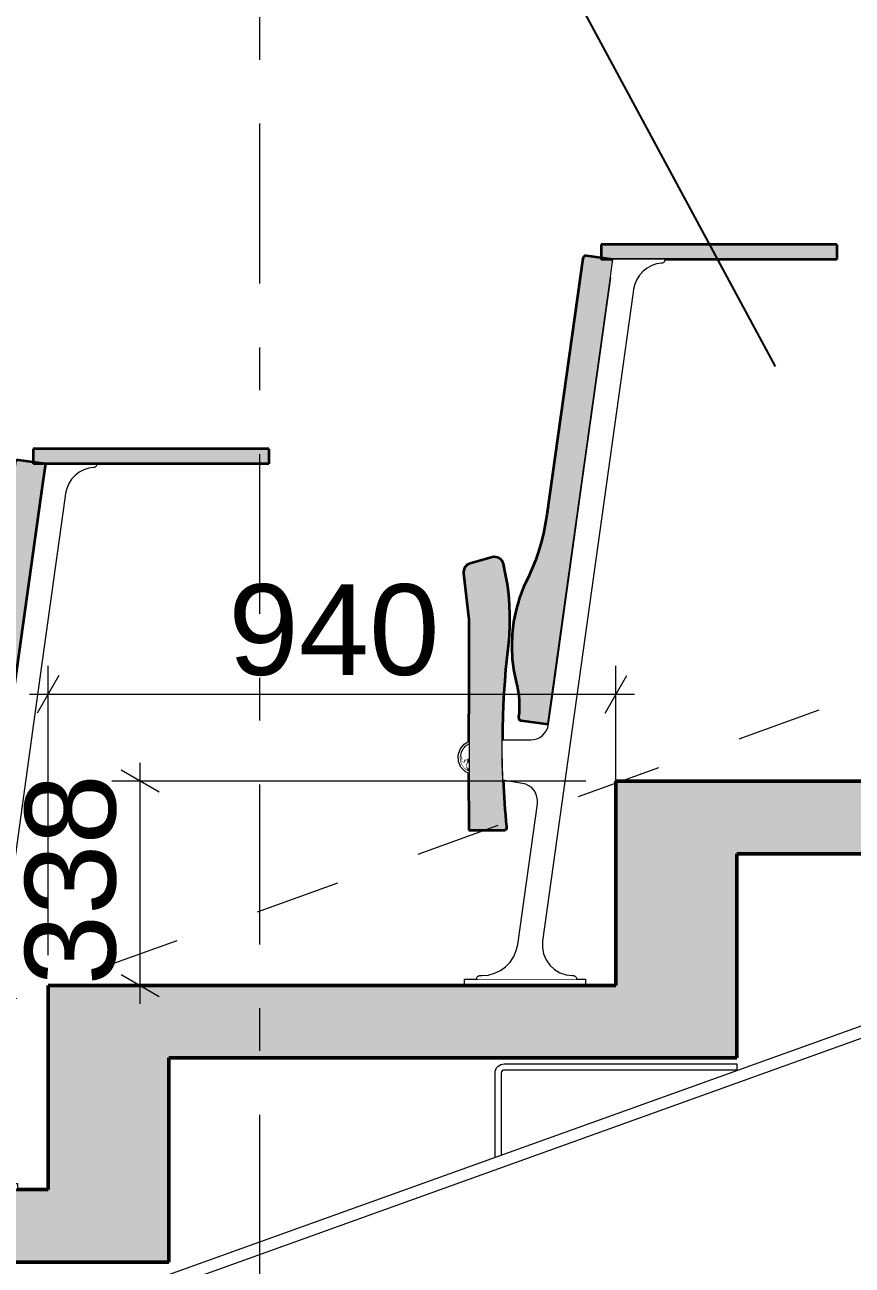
# Model space of a CAD drawing. Header units: millimetres. Extents: x -48147 to 1392261, y -496296 to 18123.
# Drawn here: x 1368039 to 1369408, y -490231 to -488178 of the extents above; entities that cross this region are included whole.
import ezdxf
from ezdxf.enums import TextEntityAlignment as Align

# ---------------------------------------------------------------- set-up
doc = ezdxf.new("R2010")
doc.units = ezdxf.units.MM
doc.header["$MEASUREMENT"] = 0
for name, pattern in [('Dashed', [2822.222233, 1411.111116, -1411.111116]), ('Double Dashed', [546.805537, 264.583325, -105.833328, 70.555556, -105.833328]), ('Wipeout_Contour', [1000, 0, -1000])]:
    doc.linetypes.add(name, pattern=pattern)
for name, color, linetype, lineweight in [('0_Pen_No__85', 8, 'Continuous', 20), ('2D Layer_Pen_No__1', 7, 'Continuous', 13), ('A-15-M_Beam_Pen_No__87', 8, 'Continuous', 20), ('A-35-M_FFE_Sanitary_Pen_No__1', 7, 'Continuous', 13), ('New_A-35-M_FFE_Fixed_Pen_No__1', 7, 'Continuous', 13), ('New_A-95-D_1_20_Pen_No__1', 7, 'Continuous', 13)]:
    doc.layers.add(name, color=color, linetype=linetype, lineweight=lineweight)
for name, color, linetype in [('New_A-15-MG_Structural_Grid_Phase_2', 7, 'Continuous'), ('New_A-20-M_Floor_Slab', 7, 'Continuous'), ('New_A-35-M_FFE_Fixed', 7, 'Continuous'), ('New_A-95-D_1_20', 7, 'Continuous')]:
    doc.layers.add(name, color=color, linetype=linetype)
for name, color, linetype, lineweight, true_color in [('New_A-15-MG_Structural_Grid_Phase_2_Pen_No__222', 7, 'Continuous', 13, 0x65af33), ('New_A-20-M_Floor_Slab_Pen_No__107', 7, 'Continuous', 15, 0xa6a6a6), ('New_A-20-M_Floor_Slab_Pen_No__27', 7, 'Continuous', 50, 0x2a2a2a), ('New_A-20-M_Floor_Slab_Pen_No__29', 7, 'Continuous', 50, 0x2a2a2a), ('New_A-20-M_Floor_Slab_Pen_No__81', 7, 'Continuous', 20, 0x6a6a6a), ('New_A-35-M_FFE_Fixed_Pen_No__104', 7, 'Continuous', 15, 0xa6a6a6), ('New_A-35-M_FFE_Fixed_Pen_No__44', 7, 'Continuous', 35, 0x444444)]:
    doc.layers.add(name, color=color, linetype=linetype, lineweight=lineweight, true_color=true_color)
doc.styles.add('GENERATED_STYLE_1', font='')
doc.styles.add('GENERATED_STYLE_2', font='')
doc.styles.get('GENERATED_STYLE_1').set_extended_font_data('Swis721 BT')
doc.styles.get('GENERATED_STYLE_2').set_extended_font_data('Arial')
doc.dimstyles.new('GENERATED_STYLE__1', dxfattribs={"dimtxt": 150, "dimasz": 47.5, "dimexe": 0.18, "dimexo": 50, "dimgap": 0.09, "dimtad": 1, "dimdec": 0, "dimzin": 0, "dimdsep": 46, "dimtxsty": 'GENERATED_STYLE_2', "dimblk": 'ARROWHEAD_2', "dimblk1": 'ARROWHEAD_2', "dimblk2": 'ARROWHEAD_2', "dimcen": 0.09, "dimclrd": 7, "dimclre": 7, "dimclrt": 7, "dimadec": 0, "dimazin": 0, "dimtfac": 1, "dimtdec": 4, "dimtmove": 2, "dimatfit": 3, "dimfxl": 1, "dimtolj": 1, "dimtzin": 0, "dimarcsym": 0})
doc.dimstyles.new('GENERATED_STYLE__3', dxfattribs={"dimtxt": 150, "dimasz": 47.5, "dimexe": 0.18, "dimexo": 50, "dimgap": 0.09, "dimtad": 1, "dimtih": 1, "dimtoh": 1, "dimdec": 0, "dimzin": 0, "dimdsep": 46, "dimtxsty": 'GENERATED_STYLE_2', "dimblk": 'ARROWHEAD_2', "dimblk1": 'ARROWHEAD_2', "dimblk2": 'ARROWHEAD_2', "dimcen": 0.09, "dimclrd": 7, "dimclre": 7, "dimclrt": 7, "dimadec": 0, "dimazin": 0, "dimtfac": 1, "dimtdec": 4, "dimtmove": 0, "dimatfit": 3, "dimfxl": 1, "dimtolj": 1, "dimtzin": 0, "dimarcsym": 0})
doc.dimstyles.new('GENERATED_STYLE__8', dxfattribs={"dimtxt": 0.18, "dimasz": 182.4, "dimexe": 0.18, "dimexo": 0.0625, "dimgap": 0.09, "dimtad": 0, "dimtih": 1, "dimtoh": 1, "dimdec": 4, "dimzin": 0, "dimdsep": 46, "dimcen": 0.09, "dimadec": 0, "dimazin": 0, "dimtfac": 1, "dimtdec": 4, "dimtmove": 0, "dimatfit": 3, "dimldrblk": 'ARROWHEAD_5', "dimfxl": 1, "dimtolj": 1, "dimtzin": 0, "dimarcsym": 0})

# ---------------------------------------------------------------- blocks, each defined once
blk = doc.blocks.new('Section Elem_9_1', base_point=(1317838.7, -491795.5))
at = {"layer": 'New_A-20-M_Floor_Slab_Pen_No__81', "linetype": 'Continuous', "lineweight": 0, "true_color": 0x353535}
blk.add_hatch(color=250, dxfattribs=at).paths.add_polyline_path([(1367137.2, -490106), (1367137.2, -490226), (1368277.2, -490226), (1368277.2, -490106)])
at = {"layer": 'New_A-20-M_Floor_Slab_Pen_No__29', "linetype": 'Continuous'}
for p, q in [((1367137.2, -490106), (1367137.2, -490226)), ((1368077.2, -490106), (1367137.2, -490106)), ((1368277.2, -490106), (1368277.2, -490226)), ((1368277.2, -490226), (1367337.2, -490226))]:
    blk.add_line(p, q, dxfattribs=at)
blk = doc.blocks.new('Section Elem_24_1', base_point=(1317838.7, -491795.5))
at = {"layer": 'New_A-20-M_Floor_Slab_Pen_No__107', "linetype": 'Continuous', "lineweight": 0, "true_color": 0x535353}
blk.add_hatch(color=251, dxfattribs=at).paths.add_polyline_path([(1368277.2, -489888), (1368077.2, -489888), (1368077.2, -490106), (1368277.2, -490106)])
at = {"layer": 'New_A-20-M_Floor_Slab_Pen_No__27', "linetype": 'Continuous'}
for p, q in [((1368077.2, -489888), (1368077.2, -490106)), ((1368277.2, -489888), (1368277.2, -490106))]:
    blk.add_line(p, q, dxfattribs=at)
blk = doc.blocks.new('Section Elem_25_1', base_point=(1317838.7, -491795.5))
at = {"layer": 'New_A-20-M_Floor_Slab_Pen_No__107', "linetype": 'Continuous', "lineweight": 0, "true_color": 0x535353}
blk.add_hatch(color=251, dxfattribs=at).paths.add_polyline_path([(1369217.2, -489550), (1369017.2, -489550), (1369017.2, -489768), (1369217.2, -489768)])
at = {"layer": 'New_A-20-M_Floor_Slab_Pen_No__27', "linetype": 'Continuous'}
for p, q in [((1369017.2, -489550), (1369017.2, -489768)), ((1369217.2, -489550), (1369217.2, -489768))]:
    blk.add_line(p, q, dxfattribs=at)
blk = doc.blocks.new('Section Elem_40_1', base_point=(1317838.7, -491795.5))
at = {"layer": 'New_A-35-M_FFE_Fixed_Pen_No__104', "linetype": 'Continuous'}
for points in [[(1369382.8, -488566.8), (1369382.8, -488541.8), (1368992.8, -488541.8), (1368992.8, -488566.8)], [(1368962.8, -488563.9), (1368962.6, -488564.9), (1368902.7, -488989.3), (1368900.2, -489004.7), (1368897.1, -489020), (1368893.3, -489035.1), (1368888.8, -489050), (1368883.8, -489064.8), (1368878.1, -489079.3), (1368871.8, -489093.5), (1368864.9, -489107.5), (1368857.6, -489126.7), (1368851.8, -489146.4), (1368847.8, -489166.5), (1368845.4, -489186.9), (1368844.6, -489207.4), (1368845.6, -489227.9), (1368848.2, -489248.2), (1368852.4, -489268.3), (1368854, -489275.1), (1368855.3, -489282), (1368856.2, -489289), (1368856.8, -489296), (1368857.1, -489303), (1368857.1, -489310), (1368856.7, -489317), (1368856, -489324), (1368856, -489325), (1368856.2, -489326), (1368856.5, -489326.9), (1368857, -489327.7), (1368857.7, -489328.4), (1368858.5, -489329), (1368859.3, -489329.4), (1368860.3, -489329.6), (1368904.9, -489335.8), (1369008.6, -488596.6), (1369012.8, -488566.8), (1368968.2, -488560.6), (1368967.2, -488560.6), (1368966.3, -488560.7), (1368965.3, -488561.1), (1368964.5, -488561.6), (1368963.8, -488562.2), (1368963.2, -488563)]]:
    blk.add_hatch(color=256, dxfattribs=at).paths.add_polyline_path(points)
at = {"layer": 'New_A-35-M_FFE_Fixed_Pen_No__44', "linetype": 'Continuous'}
for p, q in [((1368992.8, -488541.8), (1368992.8, -488566.8)), ((1369382.8, -488541.8), (1368992.8, -488541.8)), ((1369382.8, -488541.8), (1369382.8, -488566.8)), ((1369382.8, -488566.8), (1368992.8, -488566.8)), ((1368773.8, -489318.7), (1368773.2, -489318.7)), ((1368773.7, -489462.7), (1368773.2, -489462.7)), ((1368773.7, -489462.7), (1368773.7, -489511.2))]:
    blk.add_line(p, q, dxfattribs=at)
at = {"layer": 'New_A-35-M_FFE_Fixed_Pen_No__44', "linetype": 'Continuous', "flags": 128}
for points in [[(1369012.8, -488566.8), (1368968.2, -488560.6), (1368967.2, -488560.6), (1368966.3, -488560.7), (1368965.3, -488561.1), (1368964.5, -488561.6), (1368963.8, -488562.2), (1368963.2, -488563), (1368962.8, -488563.9), (1368962.6, -488564.9), (1368902.7, -488989.3), (1368900.2, -489004.7), (1368897.1, -489020), (1368893.3, -489035.1), (1368888.8, -489050), (1368883.8, -489064.8), (1368878.1, -489079.3), (1368871.8, -489093.5), (1368864.9, -489107.5), (1368857.6, -489126.7), (1368851.8, -489146.4), (1368847.8, -489166.5), (1368845.4, -489186.9), (1368844.6, -489207.4), (1368845.6, -489227.9), (1368848.2, -489248.2), (1368852.4, -489268.3), (1368854, -489275.1), (1368855.3, -489282), (1368856.2, -489289), (1368856.8, -489296), (1368857.1, -489303), (1368857.1, -489310), (1368856.7, -489317), (1368856, -489324), (1368856, -489325), (1368856.2, -489326), (1368856.5, -489326.9), (1368857, -489327.7), (1368857.7, -489328.4), (1368858.5, -489329), (1368859.3, -489329.4), (1368860.3, -489329.6), (1368904.9, -489335.8)], [(1369012.8, -488566.8), (1369008.6, -488596.6), (1368904.9, -489335.8)]]:
    blk.add_lwpolyline(points, dxfattribs=at)
at = {"color": 254, "linetype": 'Wipeout_Contour', "lineweight": 0, "ltscale": 63959495.1103314}
blk.add_wipeout([(1368758.5, -489390.7), (1368760.5, -489400.8), (1368766.2, -489409.4), (1368773.2, -489414), (1368773.2, -489408.6), (1368772.4, -489408.5), (1368770.6, -489407), (1368769.7, -489404.9), (1368769.9, -489402.6), (1368771.2, -489400.7), (1368773.2, -489399.6), (1368773.2, -489399.6), (1368773.2, -489392.4), (1368773, -489392.7), (1368771.9, -489393.6), (1368770.6, -489394.2), (1368769.2, -489394.6), (1368767.8, -489394.7), (1368766.4, -489394.5), (1368765.8, -489398.7), (1368760.3, -489395.7), (1368763.5, -489392.9), (1368762.8, -489392.2), (1368762.2, -489391.5), (1368761.8, -489390.6), (1368761.4, -489389.7), (1368761.2, -489388.8), (1368761.1, -489387.8), (1368761.2, -489386.8), (1368761.4, -489385.9), (1368761.9, -489383.8), (1368762.6, -489381.8), (1368763.4, -489379.9), (1368764.5, -489378.1), (1368765.6, -489376.4), (1368767, -489374.7), (1368768.4, -489373.2), (1368770, -489371.9), (1368771.5, -489370.8), (1368773, -489369.9), (1368773.2, -489369.8), (1368773.2, -489367.5), (1368766.2, -489372.1), (1368760.5, -489380.7)], dxfattribs=at).dxf.layer = 'New_A-35-M_FFE_Fixed'
at = {"color": 254, "linetype": 'Wipeout_Contour', "lineweight": 0, "ltscale": 5815377.876777332}
blk.add_wipeout([(1368766.7, -489757.8), (1368766.7, -489767.8), (1368966.7, -489767.8), (1368966.7, -489757.8)], dxfattribs=at).dxf.layer = 'New_A-35-M_FFE_Fixed'
at = {"layer": 'New_A-35-M_FFE_Fixed_Pen_No__104', "linetype": 'Continuous'}
blk.add_hatch(color=256, dxfattribs=at).paths.add_polyline_path([(1368835.8, -489508.8), (1368836.3, -489507.8), (1368836.5, -489506.8), (1368836.5, -489505.8), (1368835.6, -489496.1), (1368834.7, -489486.4), (1368833.9, -489476.7), (1368833.2, -489467), (1368832.6, -489457.3), (1368832, -489447.6), (1368831.5, -489437.9), (1368831, -489428.2), (1368830.8, -489423.5), (1368830.6, -489418.8), (1368830.5, -489414.1), (1368830.3, -489409.5), (1368830.2, -489404.8), (1368830.1, -489400.1), (1368830, -489395.4), (1368829.9, -489390.7), (1368829.9, -489387.1), (1368829.8, -489383.5), (1368829.8, -489379.9), (1368829.7, -489376.2), (1368829.7, -489372.6), (1368829.7, -489369), (1368829.7, -489365.4), (1368829.7, -489361.7), (1368830, -489342.3), (1368830.5, -489322.8), (1368831.2, -489303.3), (1368832.3, -489283.9), (1368833.6, -489264.5), (1368835.1, -489245.1), (1368837, -489225.7), (1368839.1, -489206.3), (1368840.7, -489189.3), (1368841.6, -489172.2), (1368841.7, -489155.1), (1368841, -489138.1), (1368839.6, -489121), (1368837.5, -489104), (1368834.6, -489087.2), (1368831, -489070.5), (1368830, -489067.6), (1368828.5, -489065), (1368826.5, -489062.8), (1368824, -489061), (1368821.3, -489059.8), (1368818.3, -489059.1), (1368815.3, -489059), (1368812.4, -489059.5), (1368775.8, -489069.9), (1368773.2, -489070.8), (1368770.9, -489072.2), (1368768.9, -489074), (1368767.2, -489076.1), (1368766, -489078.5), (1368765.2, -489081.1), (1368764.8, -489083.8), (1368765, -489086.5), (1368773.8, -489162.4), (1368773.8, -489318.7), (1368773.2, -489318.7), (1368773.2, -489450.7), (1368773.2, -489462.7), (1368773.7, -489462.7), (1368773.7, -489511.2), (1368779.7, -489511.2), (1368791.7, -489511.2), (1368831.5, -489511.2), (1368832.6, -489511.1), (1368833.6, -489510.8), (1368834.5, -489510.3), (1368835.2, -489509.6)])
at = {"layer": 'New_A-35-M_FFE_Fixed_Pen_No__1', "linetype": 'Continuous'}
for p, q in [((1368760.5, -489380.7), (1368766.2, -489372.1)), ((1368764.5, -489378.1), (1368765.6, -489376.4)), ((1368765.6, -489376.4), (1368767, -489374.7)), ((1368766.2, -489372.1), (1368773.2, -489367.5)), ((1368767, -489374.7), (1368768.4, -489373.2)), ((1368768.4, -489373.2), (1368770, -489371.9)), ((1368770, -489371.9), (1368771.5, -489370.8)), ((1368771.5, -489370.8), (1368773, -489369.9)), ((1368773, -489369.9), (1368773.2, -489369.8)), ((1368758.5, -489390.7), (1368760.5, -489380.7)), ((1368760.5, -489400.8), (1368758.5, -489390.7)), ((1368760.3, -489395.7), (1368763.5, -489392.9)), ((1368765.8, -489398.7), (1368760.3, -489395.7)), ((1368761.1, -489387.8), (1368761.2, -489386.8)), ((1368761.2, -489388.8), (1368761.1, -489387.8)), ((1368761.2, -489386.8), (1368761.4, -489385.9)), ((1368761.4, -489389.7), (1368761.2, -489388.8)), ((1368761.4, -489385.9), (1368761.9, -489383.8)), ((1368761.8, -489390.6), (1368761.4, -489389.7)), ((1368762.2, -489391.5), (1368761.8, -489390.6)), ((1368761.9, -489383.8), (1368762.6, -489381.8)), ((1368762.8, -489392.2), (1368762.2, -489391.5)), ((1368762.6, -489381.8), (1368763.4, -489379.9)), ((1368763.5, -489392.9), (1368762.8, -489392.2)), ((1368763.4, -489379.9), (1368764.5, -489378.1)), ((1368766.4, -489394.5), (1368765.8, -489398.7)), ((1368767.8, -489394.7), (1368766.4, -489394.5)), ((1368769.2, -489394.6), (1368767.8, -489394.7)), ((1368770.6, -489394.2), (1368769.2, -489394.6)), ((1368771.9, -489393.6), (1368770.6, -489394.2)), ((1368773, -489392.7), (1368771.9, -489393.6)), ((1368773.2, -489392.4), (1368773, -489392.7)), ((1368766.2, -489409.4), (1368760.5, -489400.8)), ((1368773.2, -489414), (1368766.2, -489409.4)), ((1368769.9, -489402.6), (1368769.7, -489404.9)), ((1368769.7, -489404.9), (1368770.6, -489407)), ((1368771.2, -489400.7), (1368769.9, -489402.6)), ((1368770.6, -489407), (1368772.4, -489408.5)), ((1368773.2, -489399.6), (1368771.2, -489400.7)), ((1368772.4, -489408.5), (1368773.2, -489408.6)), ((1368766.7, -489757.8), (1368966.7, -489757.8)), ((1368766.7, -489767.8), (1368766.7, -489757.8)), ((1368966.7, -489757.8), (1368966.7, -489767.8)), ((1368966.7, -489767.8), (1368766.7, -489767.8))]:
    blk.add_line(p, q, dxfattribs=at)
at = {"layer": 'New_A-35-M_FFE_Fixed_Pen_No__44', "linetype": 'Continuous', "flags": 128}
for points in [[(1368773.7, -489511.2), (1368779.7, -489511.2), (1368791.7, -489511.2), (1368831.5, -489511.2), (1368832.6, -489511.1), (1368833.6, -489510.8), (1368834.5, -489510.3), (1368835.2, -489509.6), (1368835.8, -489508.8), (1368836.3, -489507.8), (1368836.5, -489506.8), (1368836.5, -489505.8), (1368835.6, -489496.1), (1368834.7, -489486.4), (1368833.9, -489476.7), (1368833.2, -489467), (1368832.6, -489457.3), (1368832, -489447.6), (1368831.5, -489437.9), (1368831, -489428.2), (1368830.8, -489423.5), (1368830.6, -489418.8), (1368830.5, -489414.1), (1368830.3, -489409.5), (1368830.2, -489404.8), (1368830.1, -489400.1), (1368830, -489395.4), (1368829.9, -489390.7), (1368829.9, -489387.1), (1368829.8, -489383.5), (1368829.8, -489379.9), (1368829.7, -489376.2), (1368829.7, -489372.6), (1368829.7, -489369), (1368829.7, -489365.4), (1368829.7, -489361.7), (1368830, -489342.3), (1368830.5, -489322.8), (1368831.2, -489303.3), (1368832.3, -489283.9), (1368833.6, -489264.5), (1368835.1, -489245.1), (1368837, -489225.7), (1368839.1, -489206.3), (1368840.7, -489189.3), (1368841.6, -489172.2), (1368841.7, -489155.1), (1368841, -489138.1), (1368839.6, -489121), (1368837.5, -489104), (1368834.6, -489087.2), (1368831, -489070.5), (1368830, -489067.6), (1368828.5, -489065), (1368826.5, -489062.8), (1368824, -489061), (1368821.3, -489059.8), (1368818.3, -489059.1), (1368815.3, -489059), (1368812.4, -489059.5), (1368775.8, -489069.9), (1368773.2, -489070.8), (1368770.9, -489072.2), (1368768.9, -489074), (1368767.2, -489076.1), (1368766, -489078.5), (1368765.2, -489081.1), (1368764.8, -489083.8), (1368765, -489086.5), (1368773.8, -489162.4), (1368773.8, -489318.7)], [(1368773.2, -489318.7), (1368773.2, -489450.7), (1368773.2, -489462.7)]]:
    blk.add_lwpolyline(points, dxfattribs=at)
blk = doc.blocks.new('Section Elem_41_1', base_point=(1317838.7, -491795.5))
at = {"color": 254, "linetype": 'Wipeout_Contour', "lineweight": 0, "ltscale": 139560038.9946594}
blk.add_wipeout([(1368786.7, -489757.8), (1368951.7, -489757.8), (1368951.7, -489756.8), (1368951.7, -489755.8), (1368951.4, -489754.9), (1368950.9, -489754), (1368950.3, -489753.2), (1368949.5, -489752.6), (1368948.7, -489752.1), (1368947.7, -489751.9), (1368946.7, -489751.8), (1368945.2, -489751.8), (1368934.6, -489750.6), (1368924.5, -489747.3), (1368915.3, -489741.8), (1368907.5, -489734.6), (1368901.4, -489725.8), (1368897.3, -489716), (1368895.4, -489705.5), (1368895.7, -489694.9), (1369046.3, -488615.9), (1369048.2, -488607.6), (1369051.5, -488599.6), (1369056.2, -488592.4), (1369062, -488586), (1369068.8, -488580.8), (1369076.4, -488576.8), (1369084.5, -488574.1), (1369093.1, -488572.9), (1369094, -488572.8), (1369094.9, -488572.5), (1369095.7, -488572), (1369096.4, -488571.4), (1369097, -488570.6), (1369097.4, -488569.8), (1369097.7, -488568.9), (1369097.8, -488567.9), (1369097.8, -488566.8), (1369012.8, -488566.8), (1368905.4, -489335.9), (1368904.2, -489341.1), (1368902.1, -489346), (1368899.1, -489350.5), (1368895.4, -489354.4), (1368891.1, -489357.5), (1368886.2, -489359.8), (1368881, -489361.3), (1368875.7, -489361.7), (1368829.7, -489361.7), (1368829.7, -489365.4), (1368829.7, -489369), (1368829.7, -489372.6), (1368829.7, -489376.2), (1368829.8, -489379.9), (1368829.8, -489383.5), (1368829.9, -489387.1), (1368829.9, -489390.7), (1368830, -489395.4), (1368830.1, -489400.1), (1368830.2, -489404.8), (1368830.3, -489409.5), (1368830.5, -489414.1), (1368830.6, -489418.8), (1368830.8, -489423.5), (1368831, -489428.2), (1368831, -489428.4), (1368832.5, -489428.7), (1368842.5, -489430.4), (1368852.5, -489432), (1368862.5, -489433.7), (1368868.1, -489435.2), (1368873.2, -489437.8), (1368877.8, -489441.3), (1368881.6, -489445.6), (1368884.5, -489450.5), (1368886.4, -489455.9), (1368887.3, -489461.6), (1368887.1, -489467.4), (1368854.6, -489700.1), (1368852.2, -489710.5), (1368847.9, -489720.4), (1368842, -489729.3), (1368834.5, -489737), (1368825.8, -489743.3), (1368816.2, -489748), (1368805.8, -489750.8), (1368795.2, -489751.8), (1368791.7, -489751.8), (1368790.8, -489751.9), (1368789.8, -489752.1), (1368789, -489752.6), (1368788.2, -489753.2), (1368787.6, -489754), (1368787.1, -489754.9), (1368786.8, -489755.8), (1368786.7, -489756.8)], dxfattribs=at).dxf.layer = 'New_A-35-M_FFE_Fixed'
at = {"color": 254, "linetype": 'Wipeout_Contour', "lineweight": 0, "ltscale": 21804349.40261863}
blk.add_wipeout([(1368759.3, -489377), (1368756.1, -489386.9), (1368756.6, -489397.3), (1368760.7, -489406.8), (1368767.9, -489414.3), (1368773.2, -489416.8), (1368773.2, -489414), (1368766.2, -489409.4), (1368760.5, -489400.8), (1368758.5, -489390.7), (1368760.5, -489380.7), (1368766.2, -489372.1), (1368773.2, -489367.5), (1368773.2, -489364.4), (1368765.7, -489368.9)], dxfattribs=at).dxf.layer = 'New_A-35-M_FFE_Fixed'
at = {"layer": 'New_A-35-M_FFE_Fixed_Pen_No__1', "linetype": 'Continuous'}
for p, q in [((1369084.5, -488574.1), (1369076.4, -488576.8)), ((1369093.1, -488572.9), (1369084.5, -488574.1)), ((1369094, -488572.8), (1369093.1, -488572.9)), ((1369094.9, -488572.5), (1369094, -488572.8)), ((1369095.7, -488572), (1369094.9, -488572.5)), ((1369096.4, -488571.4), (1369095.7, -488572)), ((1369097, -488570.6), (1369096.4, -488571.4)), ((1369097.4, -488569.8), (1369097, -488570.6)), ((1369097.7, -488568.9), (1369097.4, -488569.8)), ((1369097.8, -488567.9), (1369097.7, -488568.9)), ((1369097.8, -488566.8), (1369097.8, -488567.9)), ((1368985.4, -488762.7), (1369008.6, -488596.6)), ((1369056.2, -488592.4), (1369051.5, -488599.6)), ((1369062, -488586), (1369056.2, -488592.4)), ((1369068.8, -488580.8), (1369062, -488586)), ((1369076.4, -488576.8), (1369068.8, -488580.8)), ((1369046.3, -488615.9), (1369045.1, -488624.4)), ((1369048.2, -488607.6), (1369046.3, -488615.9)), ((1369051.5, -488599.6), (1369048.2, -488607.6)), ((1369045.1, -488624.4), (1368997.7, -488964.4)), ((1368958, -488958.8), (1368985.4, -488762.7)), ((1368997.7, -488964.4), (1368895.7, -489694.9)), ((1368911.9, -489289.8), (1368958, -488958.8)), ((1368905.4, -489335.9), (1368911.9, -489289.8)), ((1368891.1, -489357.5), (1368895.4, -489354.4)), ((1368895.4, -489354.4), (1368899.1, -489350.5)), ((1368899.1, -489350.5), (1368902.1, -489346)), ((1368902.1, -489346), (1368904.2, -489341.1)), ((1368904.2, -489341.1), (1368905.4, -489335.9)), ((1368829.7, -489361.7), (1368875.7, -489361.7)), ((1368875.7, -489361.7), (1368881, -489361.3)), ((1368881, -489361.3), (1368886.2, -489359.8)), ((1368886.2, -489359.8), (1368891.1, -489357.5)), ((1368832.5, -489428.7), (1368831, -489428.4)), ((1368842.5, -489430.4), (1368832.5, -489428.7)), ((1368852.5, -489432), (1368842.5, -489430.4)), ((1368862.5, -489433.7), (1368852.5, -489432)), ((1368868.1, -489435.2), (1368862.5, -489433.7)), ((1368873.2, -489437.8), (1368868.1, -489435.2)), ((1368877.8, -489441.3), (1368873.2, -489437.8)), ((1368881.6, -489445.6), (1368877.8, -489441.3)), ((1368884.5, -489450.5), (1368881.6, -489445.6)), ((1368886.4, -489455.9), (1368884.5, -489450.5)), ((1368887.3, -489461.6), (1368886.4, -489455.9)), ((1368854.6, -489700.1), (1368887.1, -489467.4)), ((1368887.1, -489467.4), (1368887.3, -489461.6)), ((1368852.2, -489710.5), (1368854.6, -489700.1)), ((1368895.7, -489694.9), (1368895.4, -489705.5)), ((1368842, -489729.3), (1368847.9, -489720.4)), ((1368847.9, -489720.4), (1368852.2, -489710.5)), ((1368895.4, -489705.5), (1368897.3, -489716)), ((1368897.3, -489716), (1368901.4, -489725.8)), ((1368816.2, -489748), (1368825.8, -489743.3)), ((1368825.8, -489743.3), (1368834.5, -489737)), ((1368834.5, -489737), (1368842, -489729.3)), ((1368901.4, -489725.8), (1368907.5, -489734.6)), ((1368907.5, -489734.6), (1368915.3, -489741.8)), ((1368915.3, -489741.8), (1368924.5, -489747.3)), ((1368786.7, -489756.8), (1368786.8, -489755.8)), ((1368786.7, -489757.8), (1368786.7, -489756.8)), ((1368786.8, -489755.8), (1368787.1, -489754.9)), ((1368787.1, -489754.9), (1368787.6, -489754)), ((1368787.6, -489754), (1368788.2, -489753.2)), ((1368788.2, -489753.2), (1368789, -489752.6)), ((1368789, -489752.6), (1368789.8, -489752.1)), ((1368789.8, -489752.1), (1368790.8, -489751.9)), ((1368790.8, -489751.9), (1368791.7, -489751.8)), ((1368791.7, -489751.8), (1368795.2, -489751.8)), ((1368795.2, -489751.8), (1368805.8, -489750.8)), ((1368805.8, -489750.8), (1368816.2, -489748)), ((1368924.5, -489747.3), (1368934.6, -489750.6)), ((1368934.6, -489750.6), (1368945.2, -489751.8)), ((1368945.2, -489751.8), (1368946.7, -489751.8)), ((1368946.7, -489751.8), (1368947.7, -489751.9)), ((1368947.7, -489751.9), (1368948.7, -489752.1)), ((1368948.7, -489752.1), (1368949.5, -489752.6)), ((1368949.5, -489752.6), (1368950.3, -489753.2)), ((1368950.3, -489753.2), (1368950.9, -489754)), ((1368950.9, -489754), (1368951.4, -489754.9)), ((1368951.4, -489754.9), (1368951.7, -489755.8)), ((1368951.7, -489755.8), (1368951.7, -489756.8)), ((1368951.7, -489756.8), (1368951.7, -489757.8))]:
    blk.add_line(p, q, dxfattribs=at)
at = {"color": 254, "linetype": 'Wipeout_Contour', "lineweight": 0, "ltscale": 42155060.53855792}
blk.add_wipeout([(1368763.5, -489392.9), (1368760.3, -489395.7), (1368765.8, -489398.7), (1368766.4, -489394.5), (1368767.8, -489394.7), (1368769.2, -489394.6), (1368770.6, -489394.2), (1368771.9, -489393.6), (1368773, -489392.7), (1368773.2, -489392.4), (1368773.2, -489369.8), (1368773, -489369.9), (1368771.5, -489370.8), (1368770, -489371.9), (1368768.4, -489373.2), (1368767, -489374.7), (1368765.6, -489376.4), (1368764.5, -489378.1), (1368763.4, -489379.9), (1368762.6, -489381.8), (1368761.9, -489383.8), (1368761.4, -489385.9), (1368761.2, -489386.8), (1368761.1, -489387.8), (1368761.2, -489388.8), (1368761.4, -489389.7), (1368761.8, -489390.6), (1368762.2, -489391.5), (1368762.8, -489392.2)], dxfattribs=at).dxf.layer = 'New_A-35-M_FFE_Fixed'
at = {"layer": 'New_A-35-M_FFE_Fixed_Pen_No__1', "linetype": 'Continuous'}
for p, q in [((1368759.3, -489377), (1368765.7, -489368.9)), ((1368765.7, -489368.9), (1368773.2, -489364.4)), ((1368756.1, -489386.9), (1368759.3, -489377)), ((1368756.6, -489397.3), (1368756.1, -489386.9))]:
    blk.add_line(p, q, dxfattribs=at)
at = {"color": 254, "linetype": 'Wipeout_Contour', "lineweight": 0, "ltscale": 11629072.4479671}
blk.add_wipeout([(1368769.7, -489404.9), (1368770.6, -489407), (1368772.4, -489408.5), (1368773.2, -489408.6), (1368773.2, -489399.6), (1368773.2, -489399.6), (1368771.2, -489400.7), (1368769.9, -489402.6)], dxfattribs=at).dxf.layer = 'New_A-35-M_FFE_Fixed'
at = {"layer": 'New_A-35-M_FFE_Fixed_Pen_No__1', "linetype": 'Continuous'}
for p, q in [((1368760.7, -489406.8), (1368756.6, -489397.3)), ((1368767.9, -489414.3), (1368760.7, -489406.8)), ((1368773.2, -489416.8), (1368767.9, -489414.3))]:
    blk.add_line(p, q, dxfattribs=at)
blk = doc.blocks.new('Section Elem_42_1', base_point=(1317838.7, -491795.5))
at = {"layer": 'New_A-35-M_FFE_Fixed_Pen_No__44', "linetype": 'Continuous'}
for p, q in [((1368442.8, -488879.8), (1368052.8, -488879.8)), ((1368442.8, -488879.8), (1368442.8, -488904.8)), ((1367833.8, -489656.7), (1367833.2, -489656.7)), ((1367833.7, -489800.7), (1367833.2, -489800.7)), ((1367833.7, -489800.7), (1367833.7, -489849.2))]:
    blk.add_line(p, q, dxfattribs=at)
at = {"color": 254, "linetype": 'Wipeout_Contour', "lineweight": 0, "ltscale": 63925562.61035772}
blk.add_wipeout([(1367820.5, -489718.7), (1367818.5, -489728.7), (1367820.5, -489738.8), (1367826.2, -489747.4), (1367833.2, -489752), (1367833.2, -489746.6), (1367832.4, -489746.5), (1367830.6, -489745), (1367829.7, -489742.9), (1367829.9, -489740.6), (1367831.2, -489738.7), (1367833.2, -489737.6), (1367833.2, -489737.6), (1367833.2, -489730.4), (1367833, -489730.7), (1367831.9, -489731.6), (1367830.6, -489732.2), (1367829.2, -489732.6), (1367827.8, -489732.7), (1367826.4, -489732.5), (1367825.8, -489736.7), (1367820.3, -489733.7), (1367823.5, -489730.9), (1367822.8, -489730.2), (1367822.2, -489729.5), (1367821.8, -489728.6), (1367821.4, -489727.7), (1367821.2, -489726.8), (1367821.1, -489725.8), (1367821.2, -489724.8), (1367821.4, -489723.9), (1367821.9, -489721.8), (1367822.6, -489719.8), (1367823.4, -489717.9), (1367824.5, -489716.1), (1367825.6, -489714.4), (1367827, -489712.7), (1367828.4, -489711.2), (1367830, -489709.9), (1367831.5, -489708.8), (1367833, -489707.9), (1367833.2, -489707.8), (1367833.2, -489705.5), (1367826.2, -489710.1)], dxfattribs=at).dxf.layer = 'New_A-35-M_FFE_Fixed'
at = {"color": 254, "linetype": 'Wipeout_Contour', "lineweight": 0, "ltscale": 5812293.658866176}
blk.add_wipeout([(1368026.7, -490095.8), (1367826.7, -490095.8), (1367826.7, -490105.8), (1368026.7, -490105.8)], dxfattribs=at).dxf.layer = 'New_A-35-M_FFE_Fixed'
at = {"layer": 'New_A-35-M_FFE_Fixed_Pen_No__1', "linetype": 'Continuous'}
blk.add_line((1367826.7, -490105.8), (1367826.7, -490095.8), dxfattribs=at)
at = {"color": 254, "linetype": 'Wipeout_Contour', "lineweight": 0, "ltscale": 139486001.8438985}
blk.add_wipeout([(1367846.7, -490094.8), (1367846.7, -490095.8), (1368011.7, -490095.8), (1368011.7, -490094.8), (1368011.7, -490093.8), (1368011.4, -490092.9), (1368010.9, -490092), (1368010.3, -490091.2), (1368009.5, -490090.6), (1368008.7, -490090.1), (1368007.7, -490089.9), (1368006.7, -490089.8), (1368005.2, -490089.8), (1367994.6, -490088.6), (1367984.5, -490085.3), (1367975.3, -490079.8), (1367967.5, -490072.6), (1367961.4, -490063.8), (1367957.3, -490054), (1367955.4, -490043.5), (1367955.7, -490032.9), (1368106.3, -488953.9), (1368108.2, -488945.6), (1368111.5, -488937.6), (1368116.2, -488930.4), (1368122, -488924), (1368128.8, -488918.8), (1368136.4, -488914.8), (1368144.5, -488912.1), (1368153.1, -488910.9), (1368154, -488910.8), (1368154.9, -488910.5), (1368155.7, -488910), (1368156.4, -488909.4), (1368157, -488908.6), (1368157.4, -488907.8), (1368157.7, -488906.9), (1368157.8, -488905.9), (1368157.8, -488904.8), (1368072.8, -488904.8), (1367965.4, -489673.9), (1367964.2, -489679.1), (1367962.1, -489684), (1367959.1, -489688.5), (1367955.4, -489692.4), (1367951.1, -489695.5), (1367946.2, -489697.8), (1367941, -489699.3), (1367935.7, -489699.7), (1367889.7, -489699.7), (1367889.7, -489703.4), (1367889.7, -489707), (1367889.7, -489710.6), (1367889.7, -489714.2), (1367889.8, -489717.9), (1367889.8, -489721.5), (1367889.9, -489725.1), (1367889.9, -489728.7), (1367890, -489733.4), (1367890.1, -489738.1), (1367890.2, -489742.8), (1367890.3, -489747.5), (1367890.5, -489752.1), (1367890.6, -489756.8), (1367890.8, -489761.5), (1367891, -489766.2), (1367891, -489766.4), (1367892.5, -489766.7), (1367902.5, -489768.4), (1367912.5, -489770), (1367922.5, -489771.7), (1367928.1, -489773.2), (1367933.2, -489775.8), (1367937.8, -489779.3), (1367941.6, -489783.6), (1367944.5, -489788.5), (1367946.4, -489793.9), (1367947.3, -489799.6), (1367947.1, -489805.4), (1367914.6, -490038.1), (1367912.2, -490048.5), (1367907.9, -490058.4), (1367902, -490067.3), (1367894.5, -490075), (1367885.8, -490081.3), (1367876.2, -490086), (1367865.8, -490088.8), (1367855.2, -490089.8), (1367851.7, -490089.8), (1367850.8, -490089.9), (1367849.8, -490090.1), (1367849, -490090.6), (1367848.2, -490091.2), (1367847.6, -490092), (1367847.1, -490092.9), (1367846.8, -490093.8)], dxfattribs=at).dxf.layer = 'New_A-35-M_FFE_Fixed'
at = {"color": 254, "linetype": 'Wipeout_Contour', "lineweight": 0, "ltscale": 21792781.51805394}
blk.add_wipeout([(1367819.3, -489715), (1367816.1, -489724.9), (1367816.6, -489735.3), (1367820.7, -489744.8), (1367827.9, -489752.3), (1367833.2, -489754.8), (1367833.2, -489752), (1367826.2, -489747.4), (1367820.5, -489738.8), (1367818.5, -489728.7), (1367820.5, -489718.7), (1367826.2, -489710.1), (1367833.2, -489705.5), (1367833.2, -489702.4), (1367825.7, -489706.9)], dxfattribs=at).dxf.layer = 'New_A-35-M_FFE_Fixed'
at = {"layer": 'New_A-35-M_FFE_Fixed_Pen_No__104', "linetype": 'Continuous'}
for points in [[(1368442.8, -488904.8), (1368442.8, -488879.8), (1368052.8, -488879.8), (1368052.8, -488904.8)], [(1368022.8, -488901.9), (1368022.6, -488902.9), (1367962.7, -489327.3), (1367960.2, -489342.7), (1367957.1, -489358), (1367953.3, -489373.1), (1367948.8, -489388), (1367943.8, -489402.8), (1367938.1, -489417.3), (1367931.8, -489431.5), (1367924.9, -489445.5), (1367917.6, -489464.7), (1367911.8, -489484.4), (1367907.8, -489504.5), (1367905.4, -489524.9), (1367904.6, -489545.4), (1367905.6, -489565.9), (1367908.2, -489586.2), (1367912.4, -489606.3), (1367914, -489613.1), (1367915.3, -489620), (1367916.2, -489627), (1367916.8, -489634), (1367917.1, -489641), (1367917.1, -489648), (1367916.7, -489655), (1367916, -489662), (1367916, -489663), (1367916.2, -489664), (1367916.5, -489664.9), (1367917, -489665.7), (1367917.7, -489666.4), (1367918.5, -489667), (1367919.3, -489667.4), (1367920.3, -489667.6), (1367964.9, -489673.8), (1368068.6, -488934.6), (1368072.8, -488904.8), (1368028.2, -488898.6), (1368027.2, -488898.6), (1368026.3, -488898.7), (1368025.3, -488899.1), (1368024.5, -488899.6), (1368023.8, -488900.2), (1368023.2, -488901)]]:
    blk.add_hatch(color=256, dxfattribs=at).paths.add_polyline_path(points)
at = {"layer": 'New_A-35-M_FFE_Fixed_Pen_No__1', "linetype": 'Continuous'}
for p, q in [((1368122, -488924), (1368116.2, -488930.4)), ((1368128.8, -488918.8), (1368122, -488924)), ((1368136.4, -488914.8), (1368128.8, -488918.8)), ((1368144.5, -488912.1), (1368136.4, -488914.8)), ((1368153.1, -488910.9), (1368144.5, -488912.1)), ((1368154, -488910.8), (1368153.1, -488910.9)), ((1368154.9, -488910.5), (1368154, -488910.8)), ((1368155.7, -488910), (1368154.9, -488910.5)), ((1368156.4, -488909.4), (1368155.7, -488910)), ((1368157, -488908.6), (1368156.4, -488909.4)), ((1368157.4, -488907.8), (1368157, -488908.6)), ((1368157.7, -488906.9), (1368157.4, -488907.8)), ((1368157.8, -488905.9), (1368157.7, -488906.9)), ((1368157.8, -488904.8), (1368157.8, -488905.9)), ((1368045.4, -489100.7), (1368068.6, -488934.6)), ((1368108.2, -488945.6), (1368106.3, -488953.9)), ((1368111.5, -488937.6), (1368108.2, -488945.6)), ((1368116.2, -488930.4), (1368111.5, -488937.6)), ((1368105.1, -488962.4), (1368057.7, -489302.4)), ((1368106.3, -488953.9), (1368105.1, -488962.4)), ((1368018, -489296.8), (1368045.4, -489100.7)), ((1368057.7, -489302.4), (1367955.7, -490032.9)), ((1367971.9, -489627.8), (1368018, -489296.8)), ((1367965.4, -489673.9), (1367971.9, -489627.8)), ((1367959.1, -489688.5), (1367962.1, -489684)), ((1367962.1, -489684), (1367964.2, -489679.1)), ((1367964.2, -489679.1), (1367965.4, -489673.9)), ((1367889.7, -489699.7), (1367935.7, -489699.7)), ((1367935.7, -489699.7), (1367941, -489699.3)), ((1367941, -489699.3), (1367946.2, -489697.8)), ((1367946.2, -489697.8), (1367951.1, -489695.5)), ((1367951.1, -489695.5), (1367955.4, -489692.4)), ((1367955.4, -489692.4), (1367959.1, -489688.5)), ((1367892.5, -489766.7), (1367891, -489766.4)), ((1367902.5, -489768.4), (1367892.5, -489766.7)), ((1367912.5, -489770), (1367902.5, -489768.4)), ((1367922.5, -489771.7), (1367912.5, -489770)), ((1367928.1, -489773.2), (1367922.5, -489771.7)), ((1367933.2, -489775.8), (1367928.1, -489773.2)), ((1367937.8, -489779.3), (1367933.2, -489775.8)), ((1367941.6, -489783.6), (1367937.8, -489779.3)), ((1367944.5, -489788.5), (1367941.6, -489783.6)), ((1367914.6, -490038.1), (1367947.1, -489805.4)), ((1367946.4, -489793.9), (1367944.5, -489788.5)), ((1367947.3, -489799.6), (1367946.4, -489793.9)), ((1367947.1, -489805.4), (1367947.3, -489799.6)), ((1367955.7, -490032.9), (1367955.4, -490043.5)), ((1367907.9, -490058.4), (1367912.2, -490048.5)), ((1367912.2, -490048.5), (1367914.6, -490038.1)), ((1367955.4, -490043.5), (1367957.3, -490054)), ((1367957.3, -490054), (1367961.4, -490063.8)), ((1367894.5, -490075), (1367902, -490067.3)), ((1367902, -490067.3), (1367907.9, -490058.4)), ((1367961.4, -490063.8), (1367967.5, -490072.6)), ((1367967.5, -490072.6), (1367975.3, -490079.8)), ((1367846.7, -490094.8), (1367846.8, -490093.8)), ((1367846.7, -490095.8), (1367846.7, -490094.8)), ((1367846.8, -490093.8), (1367847.1, -490092.9)), ((1367847.1, -490092.9), (1367847.6, -490092)), ((1367847.6, -490092), (1367848.2, -490091.2)), ((1367848.2, -490091.2), (1367849, -490090.6)), ((1367849, -490090.6), (1367849.8, -490090.1)), ((1367849.8, -490090.1), (1367850.8, -490089.9)), ((1367850.8, -490089.9), (1367851.7, -490089.8)), ((1367851.7, -490089.8), (1367855.2, -490089.8)), ((1367855.2, -490089.8), (1367865.8, -490088.8)), ((1367865.8, -490088.8), (1367876.2, -490086)), ((1367876.2, -490086), (1367885.8, -490081.3)), ((1367885.8, -490081.3), (1367894.5, -490075)), ((1367975.3, -490079.8), (1367984.5, -490085.3)), ((1367984.5, -490085.3), (1367994.6, -490088.6)), ((1367994.6, -490088.6), (1368005.2, -490089.8)), ((1368005.2, -490089.8), (1368006.7, -490089.8)), ((1368006.7, -490089.8), (1368007.7, -490089.9)), ((1368007.7, -490089.9), (1368008.7, -490090.1)), ((1368008.7, -490090.1), (1368009.5, -490090.6)), ((1368009.5, -490090.6), (1368010.3, -490091.2)), ((1368010.3, -490091.2), (1368010.9, -490092)), ((1368010.9, -490092), (1368011.4, -490092.9)), ((1368011.4, -490092.9), (1368011.7, -490093.8)), ((1368011.7, -490093.8), (1368011.7, -490094.8)), ((1368011.7, -490094.8), (1368011.7, -490095.8)), ((1367826.7, -490095.8), (1368026.7, -490095.8)), ((1368026.7, -490105.8), (1367826.7, -490105.8)), ((1368026.7, -490095.8), (1368026.7, -490105.8))]:
    blk.add_line(p, q, dxfattribs=at)
at = {"layer": 'New_A-35-M_FFE_Fixed_Pen_No__44', "linetype": 'Continuous'}
for p in [(1368052.8, -488879.8), (1368442.8, -488904.8)]:
    blk.add_line(p, (1368052.8, -488904.8), dxfattribs=at)
at = {"layer": 'New_A-35-M_FFE_Fixed_Pen_No__44', "linetype": 'Continuous', "flags": 128}
for points in [[(1368072.8, -488904.8), (1368028.2, -488898.6), (1368027.2, -488898.6), (1368026.3, -488898.7), (1368025.3, -488899.1), (1368024.5, -488899.6), (1368023.8, -488900.2), (1368023.2, -488901), (1368022.8, -488901.9), (1368022.6, -488902.9), (1367962.7, -489327.3), (1367960.2, -489342.7), (1367957.1, -489358), (1367953.3, -489373.1), (1367948.8, -489388), (1367943.8, -489402.8), (1367938.1, -489417.3), (1367931.8, -489431.5), (1367924.9, -489445.5), (1367917.6, -489464.7), (1367911.8, -489484.4), (1367907.8, -489504.5), (1367905.4, -489524.9), (1367904.6, -489545.4), (1367905.6, -489565.9), (1367908.2, -489586.2), (1367912.4, -489606.3), (1367914, -489613.1), (1367915.3, -489620), (1367916.2, -489627), (1367916.8, -489634), (1367917.1, -489641), (1367917.1, -489648), (1367916.7, -489655), (1367916, -489662), (1367916, -489663), (1367916.2, -489664), (1367916.5, -489664.9), (1367917, -489665.7), (1367917.7, -489666.4), (1367918.5, -489667), (1367919.3, -489667.4), (1367920.3, -489667.6), (1367964.9, -489673.8)], [(1368072.8, -488904.8), (1368068.6, -488934.6), (1367964.9, -489673.8)]]:
    blk.add_lwpolyline(points, dxfattribs=at)
at = {"color": 254, "linetype": 'Wipeout_Contour', "lineweight": 0, "ltscale": 42132695.89166821}
blk.add_wipeout([(1367823.5, -489730.9), (1367820.3, -489733.7), (1367825.8, -489736.7), (1367826.4, -489732.5), (1367827.8, -489732.7), (1367829.2, -489732.6), (1367830.6, -489732.2), (1367831.9, -489731.6), (1367833, -489730.7), (1367833.2, -489730.4), (1367833.2, -489707.8), (1367833, -489707.9), (1367831.5, -489708.8), (1367830, -489709.9), (1367828.4, -489711.2), (1367827, -489712.7), (1367825.6, -489714.4), (1367824.5, -489716.1), (1367823.4, -489717.9), (1367822.6, -489719.8), (1367821.9, -489721.8), (1367821.4, -489723.9), (1367821.2, -489724.8), (1367821.1, -489725.8), (1367821.2, -489726.8), (1367821.4, -489727.7), (1367821.8, -489728.6), (1367822.2, -489729.5), (1367822.8, -489730.2)], dxfattribs=at).dxf.layer = 'New_A-35-M_FFE_Fixed'
at = {"layer": 'New_A-35-M_FFE_Fixed_Pen_No__1', "linetype": 'Continuous'}
for p, q in [((1367825.7, -489706.9), (1367833.2, -489702.4)), ((1367816.1, -489724.9), (1367819.3, -489715)), ((1367816.6, -489735.3), (1367816.1, -489724.9)), ((1367819.3, -489715), (1367825.7, -489706.9)), ((1367820.5, -489718.7), (1367826.2, -489710.1)), ((1367821.1, -489725.8), (1367821.2, -489724.8)), ((1367821.2, -489724.8), (1367821.4, -489723.9)), ((1367821.4, -489723.9), (1367821.9, -489721.8)), ((1367821.9, -489721.8), (1367822.6, -489719.8)), ((1367822.6, -489719.8), (1367823.4, -489717.9)), ((1367823.4, -489717.9), (1367824.5, -489716.1)), ((1367824.5, -489716.1), (1367825.6, -489714.4)), ((1367825.6, -489714.4), (1367827, -489712.7)), ((1367826.2, -489710.1), (1367833.2, -489705.5)), ((1367827, -489712.7), (1367828.4, -489711.2)), ((1367828.4, -489711.2), (1367830, -489709.9)), ((1367830, -489709.9), (1367831.5, -489708.8)), ((1367831.5, -489708.8), (1367833, -489707.9)), ((1367833, -489707.9), (1367833.2, -489707.8)), ((1367821.2, -489726.8), (1367821.1, -489725.8))]:
    blk.add_line(p, q, dxfattribs=at)
at = {"color": 254, "linetype": 'Wipeout_Contour', "lineweight": 0, "ltscale": 11622902.94326485}
blk.add_wipeout([(1367829.9, -489740.6), (1367829.7, -489742.9), (1367830.6, -489745), (1367832.4, -489746.5), (1367833.2, -489746.6), (1367833.2, -489737.6), (1367833.2, -489737.6), (1367831.2, -489738.7)], dxfattribs=at).dxf.layer = 'New_A-35-M_FFE_Fixed'
at = {"layer": 'New_A-35-M_FFE_Fixed_Pen_No__104', "linetype": 'Continuous'}
blk.add_hatch(color=256, dxfattribs=at).paths.add_polyline_path([(1367895.8, -489846.8), (1367896.3, -489845.8), (1367896.5, -489844.8), (1367896.5, -489843.8), (1367895.6, -489834.1), (1367894.7, -489824.4), (1367893.9, -489814.7), (1367893.2, -489805), (1367892.6, -489795.3), (1367892, -489785.6), (1367891.5, -489775.9), (1367891, -489766.2), (1367890.8, -489761.5), (1367890.6, -489756.8), (1367890.5, -489752.1), (1367890.3, -489747.5), (1367890.2, -489742.8), (1367890.1, -489738.1), (1367890, -489733.4), (1367889.9, -489728.7), (1367889.9, -489725.1), (1367889.8, -489721.5), (1367889.8, -489717.9), (1367889.7, -489714.2), (1367889.7, -489710.6), (1367889.7, -489707), (1367889.7, -489703.4), (1367889.7, -489699.7), (1367890, -489680.3), (1367890.5, -489660.8), (1367891.2, -489641.3), (1367892.3, -489621.9), (1367893.6, -489602.5), (1367895.1, -489583.1), (1367897, -489563.7), (1367899.1, -489544.3), (1367900.7, -489527.3), (1367901.6, -489510.2), (1367901.7, -489493.1), (1367901, -489476.1), (1367899.6, -489459), (1367897.5, -489442), (1367894.6, -489425.2), (1367891, -489408.5), (1367890, -489405.6), (1367888.5, -489403), (1367886.5, -489400.8), (1367884, -489399), (1367881.3, -489397.8), (1367878.3, -489397.1), (1367875.3, -489397), (1367872.4, -489397.5), (1367835.8, -489407.9), (1367833.2, -489408.8), (1367830.9, -489410.2), (1367828.9, -489412), (1367827.2, -489414.1), (1367826, -489416.5), (1367825.2, -489419.1), (1367824.8, -489421.8), (1367825, -489424.5), (1367833.8, -489500.4), (1367833.8, -489656.7), (1367833.2, -489656.7), (1367833.2, -489788.7), (1367833.2, -489800.7), (1367833.7, -489800.7), (1367833.7, -489849.2), (1367839.7, -489849.2), (1367851.7, -489849.2), (1367891.5, -489849.2), (1367892.6, -489849.1), (1367893.6, -489848.8), (1367894.5, -489848.3), (1367895.2, -489847.6)])
at = {"layer": 'New_A-35-M_FFE_Fixed_Pen_No__1', "linetype": 'Continuous'}
for p, q in [((1367818.5, -489728.7), (1367820.5, -489718.7)), ((1367820.7, -489744.8), (1367816.6, -489735.3)), ((1367820.5, -489738.8), (1367818.5, -489728.7)), ((1367820.3, -489733.7), (1367823.5, -489730.9)), ((1367825.8, -489736.7), (1367820.3, -489733.7)), ((1367826.2, -489747.4), (1367820.5, -489738.8)), ((1367827.9, -489752.3), (1367820.7, -489744.8)), ((1367821.4, -489727.7), (1367821.2, -489726.8)), ((1367821.8, -489728.6), (1367821.4, -489727.7)), ((1367822.2, -489729.5), (1367821.8, -489728.6)), ((1367822.8, -489730.2), (1367822.2, -489729.5)), ((1367823.5, -489730.9), (1367822.8, -489730.2)), ((1367826.4, -489732.5), (1367825.8, -489736.7)), ((1367827.8, -489732.7), (1367826.4, -489732.5)), ((1367829.2, -489732.6), (1367827.8, -489732.7)), ((1367830.6, -489732.2), (1367829.2, -489732.6)), ((1367829.9, -489740.6), (1367829.7, -489742.9)), ((1367829.7, -489742.9), (1367830.6, -489745)), ((1367831.2, -489738.7), (1367829.9, -489740.6)), ((1367831.9, -489731.6), (1367830.6, -489732.2)), ((1367830.6, -489745), (1367832.4, -489746.5)), ((1367833.2, -489737.6), (1367831.2, -489738.7)), ((1367833, -489730.7), (1367831.9, -489731.6)), ((1367833.2, -489730.4), (1367833, -489730.7)), ((1367833.2, -489752), (1367826.2, -489747.4)), ((1367833.2, -489754.8), (1367827.9, -489752.3)), ((1367832.4, -489746.5), (1367833.2, -489746.6))]:
    blk.add_line(p, q, dxfattribs=at)
at = {"layer": 'New_A-35-M_FFE_Fixed_Pen_No__44', "linetype": 'Continuous', "flags": 128}
for points in [[(1367833.7, -489849.2), (1367839.7, -489849.2), (1367851.7, -489849.2), (1367891.5, -489849.2), (1367892.6, -489849.1), (1367893.6, -489848.8), (1367894.5, -489848.3), (1367895.2, -489847.6), (1367895.8, -489846.8), (1367896.3, -489845.8), (1367896.5, -489844.8), (1367896.5, -489843.8), (1367895.6, -489834.1), (1367894.7, -489824.4), (1367893.9, -489814.7), (1367893.2, -489805), (1367892.6, -489795.3), (1367892, -489785.6), (1367891.5, -489775.9), (1367891, -489766.2), (1367890.8, -489761.5), (1367890.6, -489756.8), (1367890.5, -489752.1), (1367890.3, -489747.5), (1367890.2, -489742.8), (1367890.1, -489738.1), (1367890, -489733.4), (1367889.9, -489728.7), (1367889.9, -489725.1), (1367889.8, -489721.5), (1367889.8, -489717.9), (1367889.7, -489714.2), (1367889.7, -489710.6), (1367889.7, -489707), (1367889.7, -489703.4), (1367889.7, -489699.7), (1367890, -489680.3), (1367890.5, -489660.8), (1367891.2, -489641.3), (1367892.3, -489621.9), (1367893.6, -489602.5), (1367895.1, -489583.1), (1367897, -489563.7), (1367899.1, -489544.3), (1367900.7, -489527.3), (1367901.6, -489510.2), (1367901.7, -489493.1), (1367901, -489476.1), (1367899.6, -489459), (1367897.5, -489442), (1367894.6, -489425.2), (1367891, -489408.5), (1367890, -489405.6), (1367888.5, -489403), (1367886.5, -489400.8), (1367884, -489399), (1367881.3, -489397.8), (1367878.3, -489397.1), (1367875.3, -489397), (1367872.4, -489397.5), (1367835.8, -489407.9), (1367833.2, -489408.8), (1367830.9, -489410.2), (1367828.9, -489412), (1367827.2, -489414.1), (1367826, -489416.5), (1367825.2, -489419.1), (1367824.8, -489421.8), (1367825, -489424.5), (1367833.8, -489500.4), (1367833.8, -489656.7)], [(1367833.2, -489656.7), (1367833.2, -489788.7), (1367833.2, -489800.7)]]:
    blk.add_lwpolyline(points, dxfattribs=at)
blk = doc.blocks.new('Section Elem_45_1', base_point=(1317838.7, -491795.5))
at = {"layer": 'New_A-20-M_Floor_Slab_Pen_No__81', "linetype": 'Continuous', "lineweight": 0, "true_color": 0x353535}
blk.add_hatch(color=250, dxfattribs=at).paths.add_polyline_path([(1368077.2, -489768), (1368077.2, -489888), (1369217.2, -489888), (1369217.2, -489768)])
at = {"layer": 'New_A-20-M_Floor_Slab_Pen_No__29', "linetype": 'Continuous'}
for p, q in [((1368077.2, -489768), (1368077.2, -489888)), ((1369017.2, -489768), (1368077.2, -489768)), ((1369217.2, -489768), (1369217.2, -489888)), ((1369217.2, -489888), (1368277.2, -489888))]:
    blk.add_line(p, q, dxfattribs=at)
blk = doc.blocks.new('Section Elem_46_1', base_point=(1317838.7, -491795.5))
at = {"layer": 'New_A-20-M_Floor_Slab_Pen_No__81', "linetype": 'Continuous', "lineweight": 0, "true_color": 0x353535}
blk.add_hatch(color=250, dxfattribs=at).paths.add_polyline_path([(1369017.2, -489430), (1369017.2, -489550), (1370157.2, -489550), (1370157.2, -489430)])
at = {"layer": 'New_A-20-M_Floor_Slab_Pen_No__29', "linetype": 'Continuous'}
for p, q in [((1369017.2, -489430), (1369017.2, -489550)), ((1369957.2, -489430), (1369017.2, -489430)), ((1370157.2, -489430), (1370157.2, -489550)), ((1370157.2, -489550), (1369217.2, -489550))]:
    blk.add_line(p, q, dxfattribs=at)
blk = doc.blocks.new('Standard grid marker[2]_1', base_point=(1368427, -470390.9))
at = {"layer": 'New_A-15-MG_Structural_Grid_Phase_2_Pen_No__222', "linetype": 'Double Dashed'}
blk.add_line((1368427, -471390.9), (1368427, -494795.5), dxfattribs=at)
at = {"layer": 'New_A-15-MG_Structural_Grid_Phase_2_Pen_No__222', "style": 'GENERATED_STYLE_1'}
for tag, p in [('AC_MarkerText_1_0', (1368427, -470119.2)), ('AC_MarkerText_1_1', (1368427, -496023.8))]:
    blk.add_attdef(tag, text='', height=175, rotation=360, dxfattribs=at).set_placement(p, align=Align.MIDDLE_CENTER)
blk = doc.blocks.new('*D201', base_point=(1317838.7, -491795.5))
at = {"layer": 'New_A-95-D_1_20_Pen_No__1', "linetype": 'Continuous'}
for p, q in [((1368260.9, -489448.1), (1368198.4, -489412)), ((1368229.7, -489430), (1368229.7, -489399.5)), ((1368967.2, -489430), (1368182.8, -489430)), ((1368229.7, -489768), (1368229.7, -489430)), ((1368198.4, -489750), (1368260.9, -489786.1)), ((1368967.2, -489768), (1368182.8, -489768)), ((1368229.7, -489798.6), (1368229.7, -489768))]:
    blk.add_line(p, q, dxfattribs=at)
at = {"layer": 'New_A-95-D_1_20_Pen_No__1', "insert": (1368191.1, -489768), "char_height": 150, "attachment_point": 7, "rotation": 90, "style": 'GENERATED_STYLE_2'}
blk.add_mtext('\\A1;{\\fArial|b0|i0|c0|p34;338}', dxfattribs=at)
blk = doc.blocks.new('ARROWHEAD_2')
at = {"color": 0, "linetype": 'Continuous', "lineweight": 0}
for p, q in [((-0.378, -0.655), (0.378, 0.655)), ((0, 0), (-1, 0))]:
    blk.add_line(p, q, dxfattribs=at)
blk = doc.blocks.new('*D202', base_point=(1317838.7, -491795.5))
at = {"layer": 'New_A-95-D_1_20_Pen_No__1', "linetype": 'Continuous'}
for p, q in [((1368077.2, -489718), (1368077.2, -489239.4)), ((1369017.2, -489718), (1369017.2, -489239.4)), ((1368095.2, -489255), (1368059.1, -489317.5)), ((1368999.1, -489317.5), (1369035.2, -489255)), ((1368046.6, -489286.3), (1368077.2, -489286.3)), ((1368077.2, -489286.3), (1369017.2, -489286.3)), ((1369017.2, -489286.3), (1369047.7, -489286.3))]:
    blk.add_line(p, q, dxfattribs=at)
at = {"layer": 'New_A-95-D_1_20_Pen_No__1', "insert": (1368375.6, -489256.3), "char_height": 150, "attachment_point": 7, "style": 'GENERATED_STYLE_2'}
blk.add_mtext('\\A1;{\\fArial|b0|i0|c0|p34;940}', dxfattribs=at)
blk = doc.blocks.new('ARROWHEAD_5')
at = {"color": 0, "linetype": 'Continuous', "lineweight": 0}
blk.add_line((0, 0), (-1, 0), dxfattribs=at)
blk.add_solid([(-1, 0.2679), (0, 0), (-1, -0.2679), (-1, 0.2679)], dxfattribs=at)

msp = doc.modelspace()

# ---------------------------------------------------------------- linework, layer by layer
at = {"layer": '2D Layer_Pen_No__1', "linetype": 'Continuous', "flags": 128}
msp.add_lwpolyline([(1368817.2, -490052.4), (1368817.2, -489913, -0.414214), (1368832.2, -489898), (1369217.2, -489898), (1369217.2, -489908), (1368832.2, -489908, 0.414214), (1368827.2, -489913), (1368827.2, -490048.8)], format="xyb", dxfattribs=at)

# ---------------------------------------------------------------- block references
at = {"layer": 'New_A-20-M_Floor_Slab'}
for name in ['Section Elem_25_1', 'Section Elem_24_1', 'Section Elem_9_1']:
    msp.add_blockref(name, (1317838.7, -491795.5), dxfattribs=at)

# ---------------------------------------------------------------- next in the draw order: block references
at = {"layer": 'New_A-35-M_FFE_Fixed'}
for name in ['Section Elem_40_1', 'Section Elem_42_1']:
    msp.add_blockref(name, (1317838.7, -491795.5), dxfattribs=at)

# ---------------------------------------------------------------- next in the draw order: block references
at = {"layer": 'New_A-15-MG_Structural_Grid_Phase_2', "color": 8, "linetype": 'Continuous', "lineweight": 15}
msp.add_blockref('Standard grid marker[2]_1', (1368427, -470390.9), dxfattribs=at)
at = {"layer": 'New_A-35-M_FFE_Fixed'}
msp.add_blockref('Section Elem_41_1', (1317838.7, -491795.5), dxfattribs=at)

# ---------------------------------------------------------------- next in the draw order: linework, layer by layer
at = {"layer": 'A-15-M_Beam_Pen_No__87', "linetype": 'Continuous'}
for p, q in [((1368277.2, -490246.6), (1373967.2, -488200.8)), ((1368277.2, -490267.4), (1373967.2, -488221.6))]:
    msp.add_line(p, q, dxfattribs=at)
at = {"layer": 'A-35-M_FFE_Sanitary_Pen_No__1', "linetype": 'Dashed', "ltscale": 0.1}
msp.add_line((1363377.2, -491458), (1373717.2, -487745.5), dxfattribs=at)

# ---------------------------------------------------------------- next in the draw order: block references
at = {"layer": 'New_A-20-M_Floor_Slab'}
for name in ['Section Elem_46_1', 'Section Elem_45_1']:
    msp.add_blockref(name, (1317838.7, -491795.5), dxfattribs=at)

# ---------------------------------------------------------------- next in the draw order: dimensions: what is measured, and where the dimension line sits
at = {"layer": 'New_A-95-D_1_20', "linetype": 'Continuous'}
dim = msp.add_linear_dim(base=(1369017.2, -489286.3), p1=(1368077.2, -489768), p2=(1369017.2, -489768), dimstyle='GENERATED_STYLE__3', dxfattribs=at)
dim.commit()
dim.dimension.update_dxf_attribs({"geometry": '*D202', "text_midpoint": (1368565.3, -489181.3), "dimtype": 160})
dim = msp.add_linear_dim(base=(1368229.7, -489430), p1=(1369017.2, -489768), p2=(1369017.2, -489430), angle=90, dimstyle='GENERATED_STYLE__1', dxfattribs=at)
dim.commit()
dim.dimension.update_dxf_attribs({"geometry": '*D201', "text_midpoint": (1368116.1, -489578.3), "dimtype": 160, "text_rotation": 90})

# ---------------------------------------------------------------- next in the draw order: leaders
at = {"layer": '0_Pen_No__85', "linetype": 'Continuous', "annotation_type": 0, "has_hookline": 1, "hookline_direction": 1, "text_width": 2577.4}
msp.add_leader([(1369281.1, -488744), (1368479.1, -487253.8), (1367562.7, -487253.8)], dimstyle='GENERATED_STYLE__8', dxfattribs=at)

doc.saveas('drawing.dxf')
